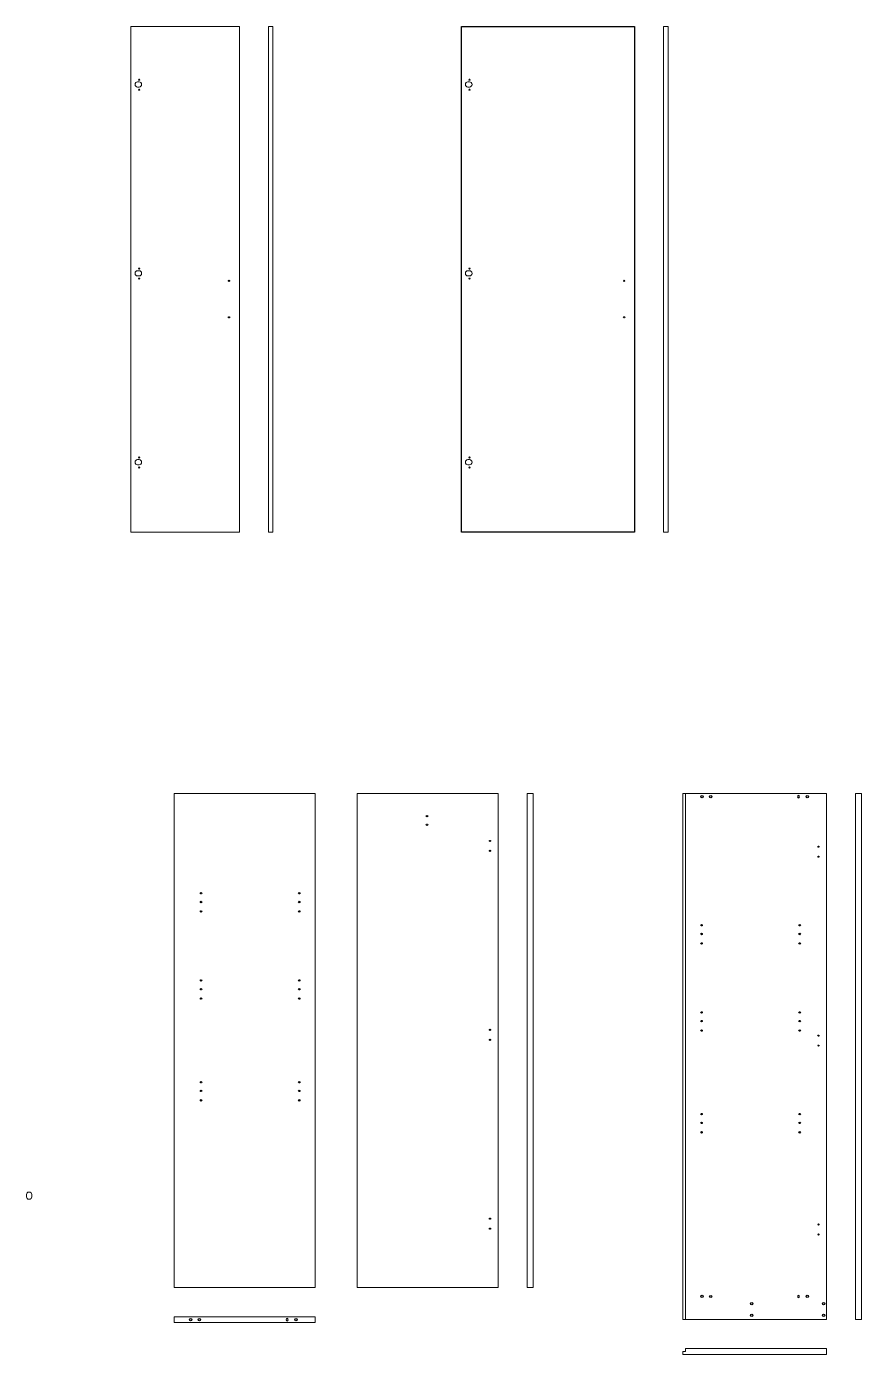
# Model space of a CAD drawing. Header units: millimetres. Extents: x -36975 to 25048, y -11091 to 9259.
# Drawn here: x -3120 to -248, y 1250 to 5820 of the extents above; entities that cross this region are included whole.
import ezdxf

# ---------------------------------------------------------------- set-up
doc = ezdxf.new("R2010")
doc.units = ezdxf.units.MM
for name, color, linetype, lineweight in [('A-DETL-MCUT', 255, 'Continuous', 25), ('A-ELEV-MBE', 7, 'Continuous', 18), ('A-SECT-MCUT', 7, 'Continuous', 25)]:
    doc.layers.add(name, color=color, linetype=linetype, lineweight=lineweight)

msp = doc.modelspace()

# ---------------------------------------------------------------- linework, layer by layer
at = {"layer": 'A-DETL-MCUT'}
for centre, radius in [((-2424, 4944.5), 2), ((-1064.2, 4944.5), 2), ((-2424, 4819), 2), ((-1064.2, 4819), 2), ((-796.2, 3169.8), 4), ((-434, 3169.8), 4), ((-1742.4, 3102.7), 2.5), ((-1742.4, 3073), 2.5), ((-1525.5, 3017.3), 1.95), ((-1525.5, 2983), 1.95), ((-395.6, 2997.3), 1.95), ((-395.6, 2963), 1.95), ((-2519.6, 2837.1), 2.41), ((-2182.1, 2837.1), 2.41), ((-2519.6, 2807.1), 2.41), ((-2182.1, 2807.1), 2.41), ((-2519.6, 2774.6), 2.41), ((-2182.1, 2774.6), 2.41), ((-797.6, 2727.1), 2.41), ((-797.6, 2697.1), 2.41), ((-460.1, 2727.1), 2.41), ((-460.1, 2697.1), 2.41), ((-797.6, 2664.6), 2.41), ((-460.1, 2664.6), 2.41), ((-2519.6, 2537.1), 2.41), ((-2182.1, 2537.1), 2.41), ((-2519.6, 2507.1), 2.41), ((-2519.6, 2474.6), 2.41), ((-2182.1, 2507.1), 2.41), ((-2182.1, 2474.6), 2.41), ((-797.6, 2427.1), 2.41), ((-460.1, 2427.1), 2.41), ((-797.6, 2397.1), 2.41), ((-460.1, 2397.1), 2.41), ((-1525.5, 2367.3), 1.95), ((-1525.5, 2333), 1.95), ((-797.6, 2364.6), 2.41), ((-460.1, 2364.6), 2.41), ((-395.6, 2347.3), 1.95), ((-395.6, 2313), 1.95), ((-2519.6, 2187.1), 2.41), ((-2519.6, 2157.1), 2.41), ((-2182.1, 2187.1), 2.41), ((-2182.1, 2157.1), 2.41), ((-2519.6, 2124.6), 2.41), ((-2182.1, 2124.6), 2.41), ((-797.6, 2077.1), 2.41), ((-460.1, 2077.1), 2.41), ((-797.6, 2047.1), 2.41), ((-797.6, 2014.6), 2.41), ((-460.1, 2047.1), 2.41), ((-460.1, 2014.6), 2.41), ((-1525.5, 1717.3), 1.95), ((-395.6, 1697.3), 1.95), ((-1525.5, 1683), 1.95), ((-395.6, 1663), 1.95), ((-796.2, 1449.8), 4), ((-625.1, 1425.2), 4), ((-434, 1449.8), 4), ((-377.6, 1425.2), 4), ((-2555.7, 1369.8), 4), ((-2193.5, 1369.8), 4), ((-625.1, 1385.2), 4), ((-377.6, 1385.2), 4)]:
    msp.add_circle(centre, radius, dxfattribs=at)
for centre in [(-766.2, 3169.8), (-766.2, 1449.8), (-2525.7, 1369.8)]:
    msp.add_ellipse(centre, major_axis=(0, 3.75), ratio=1, dxfattribs=at)
at = {"layer": 'A-DETL-MCUT', "extrusion": (0, 0, -1)}
for centre in [(-464, 3169.8), (-464, 1449.8), (-2223.5, 1369.8)]:
    msp.add_ellipse(centre, major_axis=(0, 3.75), ratio=1, dxfattribs=at)
at = {"layer": 'A-ELEV-MBE'}
for p, q in [((-2273, 5819.5), (-2288, 5819.5)), ((-2288, 4079.5), (-2288, 5819.5)), ((-2273, 4079.5), (-2273, 5819.5)), ((-913.2, 5819.5), (-928.2, 5819.5)), ((-928.2, 4079.5), (-928.2, 5819.5)), ((-913.2, 4079.5), (-913.2, 5819.5)), ((-2738.3, 5629.3), (-2733.3, 5629.3)), ((-1601.5, 5629.3), (-1596.5, 5629.3)), ((-2738.3, 5611.3), (-2733.3, 5611.3)), ((-1601.5, 5611.3), (-1596.5, 5611.3)), ((-2738.3, 4979.3), (-2733.3, 4979.3)), ((-2738.3, 4961.3), (-2733.3, 4961.3)), ((-1601.5, 4979.3), (-1596.5, 4979.3)), ((-1601.5, 4961.3), (-1596.5, 4961.3)), ((-2738.3, 4329.3), (-2733.3, 4329.3)), ((-2738.3, 4311.3), (-2733.3, 4311.3)), ((-1601.5, 4329.3), (-1596.5, 4329.3)), ((-1601.5, 4311.3), (-1596.5, 4311.3)), ((-2388, 4169.5), (-2388, 4149.5)), ((-2288, 4079.5), (-2273, 4079.5)), ((-928.2, 4079.5), (-913.2, 4079.5)), ((-1397.5, 3180.2), (-1397.5, 1480.2)), ((-1377.5, 3180.2), (-1397.5, 3180.2)), ((-1377.5, 3180.2), (-1377.5, 1480.2)), ((-852.6, 3180.2), (-852.6, 1370.2)), ((-1377.5, 1480.2), (-1397.5, 1480.2)), ((-2127.1, 1380.2), (-2612.1, 1380.2)), ((-2612.1, 1360.2), (-2612.1, 1380.2)), ((-2127.1, 1380.2), (-2127.1, 1360.2)), ((-2127.1, 1360.2), (-2612.1, 1360.2)), ((-862.6, 1250.2), (-862.6, 1260.2)), ((-862.6, 1260.2), (-852.6, 1260.2)), ((-862.6, 1250.2), (-367.6, 1250.2)), ((-852.6, 1270.2), (-367.6, 1270.2)), ((-852.6, 1260.2), (-852.6, 1270.2)), ((-367.6, 1250.2), (-367.6, 1270.2)), ((-367.6, 1270.2), (-367.6, 1270.2))]:
    msp.add_line(p, q, dxfattribs=at)
for points in [[(-2761, 5819.5), (-2388, 5819.5), (-2388, 4079.5), (-2761, 4079.5)], [(-2612.1, 3180.2), (-2127.1, 3180.2), (-2127.1, 1480.2), (-2612.1, 1480.2)], [(-1982.5, 3180.2), (-1497.5, 3180.2), (-1497.5, 1480.2), (-1982.5, 1480.2)], [(-862.6, 3180.2), (-367.6, 3180.2), (-367.6, 1370.2), (-862.6, 1370.2)], [(-267.6, 3180.2), (-247.6, 3180.2), (-247.6, 1370.2), (-267.6, 1370.2)]]:
    msp.add_lwpolyline(points, close=True, dxfattribs=at)
msp.add_lwpolyline([(-3112.4, 1809.1), (-3110.5, 1809.1, -0.414214), (-3102.5, 1801.1), (-3102.5, 1792.1, -0.414214), (-3110.5, 1784.1), (-3112.4, 1784.1, -0.414214), (-3120.4, 1792.1), (-3120.4, 1801.1, -0.414214)], format="xyb", close=True, dxfattribs=at)
for centre in [(-2733, 5636.6), (-1596.2, 5636.6), (-2733, 5602.3), (-1596.2, 5602.3), (-2733, 4986.6), (-1596.2, 4986.6), (-2733, 4952.3), (-1596.2, 4952.3), (-2733, 4336.6), (-2733, 4302.3), (-1596.2, 4336.6), (-1596.2, 4302.3)]:
    msp.add_circle(centre, 1.95, dxfattribs=at)
for centre, start, end in [((-2738.2, 5620.3), 90, 270), ((-2733.3, 5620.3), 270, 90), ((-1601.4, 5620.3), 90, 270), ((-1596.5, 5620.3), 270, 90), ((-2738.2, 4970.3), 90, 270), ((-2733.3, 4970.3), 270, 90), ((-1601.4, 4970.3), 90, 270), ((-1596.5, 4970.3), 270, 90), ((-2738.2, 4320.3), 90, 270), ((-2733.3, 4320.3), 270, 90), ((-1601.4, 4320.3), 90, 270), ((-1596.5, 4320.3), 270, 90)]:
    msp.add_arc(centre, 9, start, end, dxfattribs=at)
at = {"layer": 'A-SECT-MCUT'}
msp.add_lwpolyline([(-1624.2, 5819.5), (-1028.2, 5819.5), (-1028.2, 4079.5), (-1624.2, 4079.5)], close=True, dxfattribs=at)

doc.saveas('drawing.dxf')
